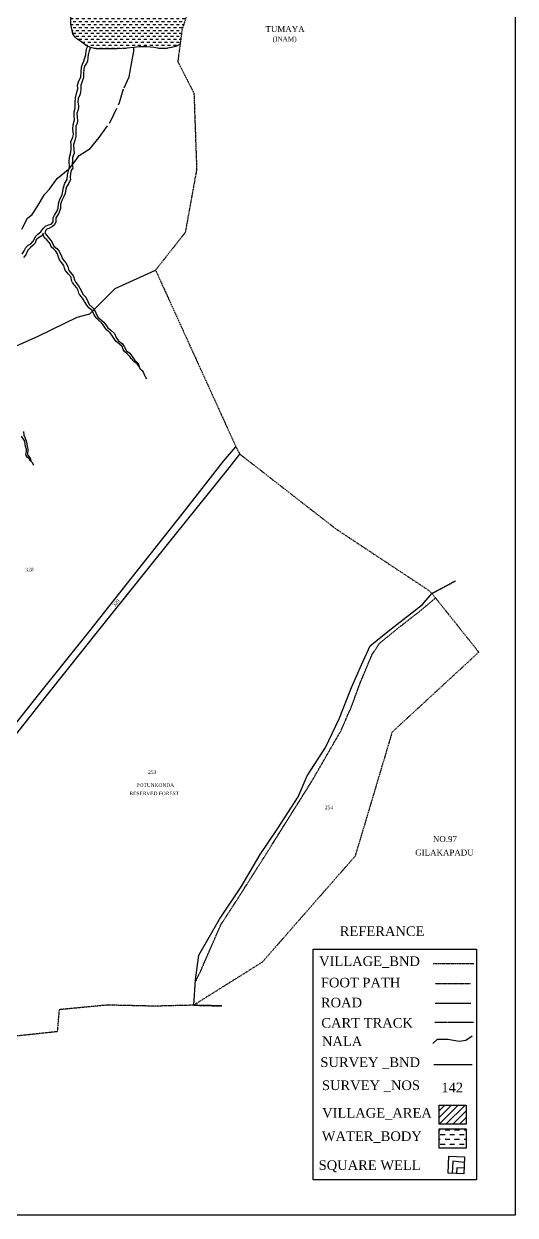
# Model space of a CAD drawing. Header units: millimetres. Extents: x 518 to 1579, y -940 to 848.
# Drawn here: x 1163 to 1579, y -940 to 68 of the extents above; entities that cross this region are included whole.
import ezdxf

# ---------------------------------------------------------------- set-up
doc = ezdxf.new("R2010")
doc.units = ezdxf.units.MM
doc.header["$MEASUREMENT"] = 0
for name, pattern in [('ACAD_ISO02W100', [15, 12, -3]), ('ACAD_ISO07W100', [3, 0, -3]), ('BORDER', [1.75, 0.5, -0.25, 0.5, -0.25, 0, -0.25])]:
    doc.linetypes.add(name, pattern=pattern)
for name, color, linetype in [('CARTTRACK', 30, 'ACAD_ISO02W100'), ('NALA', 4, 'Continuous'), ('SQUAREWELL', 5, 'Continuous'), ('SURVEY_BND', 7, 'Continuous'), ('SURVEY_NO', 7, 'Continuous'), ('TEXT', 7, 'Continuous'), ('VILLAGE_AREA', 1, 'Continuous'), ('WATER_BODY', 4, 'Continuous')]:
    doc.layers.add(name, color=color, linetype=linetype)
for name, color, linetype, lineweight in [('FOOTPATH', 150, 'ACAD_ISO07W100', 30), ('ROAD', 1, 'Continuous', 25), ('VILL_BOUNDARY', 6, 'BORDER', 30)]:
    doc.layers.add(name, color=color, linetype=linetype, lineweight=lineweight)
doc.styles.get("Standard").update_dxf_attribs({"font": 'TIMES.TTF'})

msp = doc.modelspace()

# ---------------------------------------------------------------- hatches: boundary and pattern name
at = {"layer": 'VILLAGE_AREA'}
h = msp.add_hatch(dxfattribs=at)
h.set_pattern_fill('ANSI31', color=256, scale=32.559513, angle=180, style=0)
h.set_pattern_definition([(225, (-698.0992, -2420.338), (2.8778815, -2.8778815), [])])
h.paths.add_polyline_path([(1515, -847.1), (1515, -863.3), (1537.9, -863.3), (1537.9, -847.1)])
at = {"layer": 'WATER_BODY'}
h = msp.add_hatch(dxfattribs=at)
h.set_pattern_fill('DASH', color=256, scale=20, style=0)
h.paths.add_polyline_path([(1309.9, 129.6), (1307.4, 135), (1301.9, 141.9), (1298.9, 146.9), (1295, 155), (1289.4, 160.2), (1277.3, 165.5), (1268.4, 170.7), (1263.5, 173.6), (1253.1, 175.5), (1247.3, 173.8), (1240.7, 169.7), (1235.2, 162), (1227.7, 150.7), (1222.7, 140.7), (1217.2, 129), (1213.6, 119.5), (1209.6, 106.9), (1206.3, 96.9), (1204.5, 87.4), (1203.2, 78.5), (1203.1, 67.7), (1204.7, 59.7), (1206.5, 56.9), (1208.1, 55.4), (1211.5, 53.1), (1216, 49.7), (1219.8, 48.1), (1224.6, 46.8), (1230.2, 46.8), (1242.5, 46.8), (1250.7, 47.5), (1256.6, 47.9), (1261.1, 48.7), (1264.1, 48.7), (1267.5, 48.6), (1273.8, 48.1), (1278.2, 47.2), (1283.4, 47.1), (1288.4, 47.9), (1292.5, 49.1), (1295.7, 50.8), (1297.3, 63.1), (1305.5, 87.9), (1304.7, 92.5), (1304.9, 98.3), (1305.4, 104.2), (1308.6, 112.3), (1310.7, 119.8), (1311.2, 124.8)])
h.paths.add_polyline_path([(1171.1, 129.6), (1169.5, 130.9), (1168.8, 129.4), (1167, 125.5), (1167.4, 122.2), (1168.1, 120.6), (1169.2, 118.7), (1171.9, 117.5), (1175.1, 116.8), (1178, 115.6), (1180.5, 114.4), (1183.1, 112.5), (1185.9, 109.9), (1187.9, 109), (1190.5, 109.5), (1190.8, 110.5), (1191.4, 111.5), (1191.4, 112.8), (1183.6, 119)])
h.paths.add_polyline_path([(1185.5, 130), (1183.3, 132.6), (1179.2, 135.5), (1175.5, 135.3), (1173.4, 134.5), (1170.1, 132.3), (1169.5, 130.9), (1171.1, 129.6), (1183.6, 119), (1191.4, 112.8), (1191.4, 113.5), (1190.8, 115.2), (1189.6, 117.8), (1188.2, 120.6), (1186.7, 127.1)])
h.paths.add_polyline_path([(1238.2, 106.5), (1274.9, 106.5), (1274.9, 112.5), (1238.2, 112.5)], flags=24)
h.paths.add_polyline_path([(1179, 123.2), (1187.1, 123.2), (1187.1, 127.6), (1179, 127.6)], flags=24)
h = msp.add_hatch(dxfattribs=at)
h.set_pattern_fill('DASH', color=256, scale=32.559513, angle=180, style=0)
h.set_pattern_definition([(180, (-698.0992, -2406.6803), (-4.069939, -4.069939), [4.069939, -4.069939])])
h.paths.add_polyline_path([(1515, -867.3), (1515, -883.5), (1537.9, -883.5), (1537.9, -867.3)])

# ---------------------------------------------------------------- linework, layer by layer
at = {"lineweight": 30}
msp.add_lwpolyline([(517.7, 848.1), (1579.5, 848.1), (1579.5, -940.3), (517.7, -940.3)], close=True, dxfattribs=at)
msp.add_lwpolyline([(1408.4, -715.1), (1546.6, -715.1), (1546.6, -910.4), (1408.4, -910.4)], close=True)
at = {"layer": 'CARTTRACK'}
msp.add_lwpolyline([(1161.5, -105.7), (1166.4, -96.4), (1170.4, -93.3), (1174.7, -86.8), (1180.9, -76.5), (1185.1, -72), (1191.5, -62.9), (1201.7, -54.7), (1206.7, -48.3), (1210.3, -43.4), (1219.5, -37.4), (1227.1, -28.2), (1237.1, -14.2), (1244.4, 1.4), (1248.2, 14), (1252.4, 23.3), (1254.5, 34.2), (1256.6, 44.9), (1256.6, 47.9)], dxfattribs=at)
at = {"layer": 'CARTTRACK', "ltscale": 0.1}
msp.add_lwpolyline([(1511.5, -777), (1544.4, -777)], dxfattribs=at)
at = {"layer": 'FOOTPATH', "ltscale": 0.002}
msp.add_lwpolyline([(1308.6, -742.9), (1313.5, -732.8), (1330.3, -694.3), (1341, -677.9), (1366.9, -637.3), (1388.2, -603.3), (1407, -573.4), (1431.9, -530.4), (1441, -509.5), (1448.2, -489.8), (1458.2, -466), (1464.6, -456.2), (1482.4, -441.7), (1498.1, -429.6), (1512, -417.9)], dxfattribs=at)
at = {"layer": 'FOOTPATH', "ltscale": 0.01}
msp.add_lwpolyline([(1511.6, -744.1), (1541.8, -744.1)], dxfattribs=at)
at = {"layer": 'NALA'}
for points in [[(1161.9, -126.8), (1163.6, -124.2), (1164.9, -121.4), (1166.9, -119.2), (1169.4, -118.2), (1171.1, -115.9), (1173.5, -111.7), (1175.3, -110.1), (1177.7, -107.9), (1179.7, -105.1), (1181.7, -103.2), (1184.2, -102.2), (1186.6, -101.5), (1188.1, -99.6), (1188.1, -96.2), (1189.4, -93.8), (1191.4, -90.8), (1192.5, -88), (1192.7, -84.3), (1193.9, -80.4), (1195.9, -76.7), (1196.3, -73.5), (1197, -70.4), (1198.1, -66.9), (1200.1, -63.6), (1200.4, -59.7), (1201.3, -56.5), (1202.1, -52.9), (1201.8, -48.4), (1202, -45), (1202.8, -42.1), (1203.4, -38.2), (1203.3, -34.5), (1203.1, -31.7), (1204.9, -27.9), (1205.4, -25.6), (1204.8, -20.8), (1205.1, -17.4), (1206.3, -13.2), (1206, -9.8), (1206, -6.5), (1206.8, -3.4), (1206.9, 1.3), (1207, 5.5), (1208.3, 10.3), (1209, 13.1), (1208.7, 16.1), (1209.8, 19.8), (1211.5, 22.9), (1212, 27.2), (1212.1, 31.5), (1213, 33.9), (1214.1, 36.4), (1214.8, 38.4), (1215.8, 41.7), (1216, 45.2), (1216.6, 47.5), (1217.5, 49.1)], [(1219.8, 48.1), (1218.6, 45.3), (1217.9, 41.9), (1217.5, 39.5), (1217.2, 36.2), (1216.1, 34.1), (1214.7, 32.1), (1214.2, 30), (1214, 25.4), (1213.9, 22.7), (1212.4, 18.5), (1211.5, 16.1), (1211.6, 13), (1211.3, 9.5), (1210.5, 7.2), (1209.3, 5), (1209.2, 1.6), (1209.6, -1.5), (1209.5, -2.9), (1209, -5.4), (1208.3, -7.7), (1208.6, -11.2), (1208.8, -13.9), (1208.4, -16.2), (1207.4, -18.7), (1207.3, -21.2), (1207.4, -24.5), (1207.3, -26.9), (1206.5, -30.8), (1205.5, -34.2), (1205.6, -38.9), (1205.9, -41.4), (1204.5, -45.1), (1204.5, -47.7), (1204.3, -50.8), (1204.7, -54), (1203.8, -55.5), (1202.8, -58.4), (1202.6, -62), (1202.8, -63.8), (1201.4, -66.7), (1199.5, -69.9), (1198.8, -71.8), (1198.3, -75.6), (1197.2, -78.2), (1195.4, -81.4), (1194.4, -85), (1194.4, -88.2), (1193.3, -91.5), (1192.8, -92.7), (1190.5, -96.3), (1190.5, -99.6), (1189.2, -102), (1187.5, -103.5), (1184.6, -105.1), (1182.8, -105.7), (1181.9, -106.6), (1181.2, -108.8), (1182.5, -110.7), (1185.4, -114.1), (1187, -116.6), (1188.8, -120.2), (1191.4, -122.2), (1193.3, -124.4), (1195.1, -128.5), (1196, -131), (1198.9, -134.2), (1200.6, -137.4), (1201.5, -140.6), (1204.5, -144.3), (1205.5, -145.8), (1206.3, -148.7), (1207.3, -150.9), (1209.6, -153.8), (1211.9, -157.8), (1213.4, -160.9), (1215.7, -163.2), (1217.5, -166.9), (1218.7, -169.6), (1221.4, -172.1), (1222.9, -173.4), (1224.3, -176.7), (1226, -180.2), (1231.1, -184.4), (1232.7, -186.6), (1234.4, -189.2), (1236.7, -191), (1240.1, -194.1), (1241.5, -197.4), (1243.4, -200.2), (1246.9, -202.9), (1248.2, -205), (1250.4, -208.8), (1253.1, -210.8), (1254.6, -212.8), (1257.4, -217), (1259.8, -219), (1261.1, -222.1), (1259.2, -219.8), (1256.5, -217.8), (1254.3, -215.1), (1253.1, -213.4), (1250.9, -211.3), (1248.5, -209.4), (1247.4, -207.6), (1246.5, -205.2), (1244.4, -203), (1241.5, -200.7), (1240, -198.8), (1238.5, -196.2), (1236.5, -193.5), (1233.5, -191.1), (1231.8, -189.1), (1230.4, -186.7), (1229, -185.1), (1226.6, -182.7), (1224.7, -180.9), (1222.9, -178.3), (1221.2, -174.5), (1218.5, -172.2), (1216.7, -170.2), (1214.8, -167), (1213.6, -165), (1212.2, -163.1), (1210.6, -161.1), (1209.8, -160), (1209.4, -157.6), (1208.2, -155.5), (1206.3, -153.1), (1204.5, -150.9), (1203.8, -149.1), (1203.5, -146.5), (1200.9, -143.5), (1198.4, -140.5), (1197.9, -138.9), (1197.3, -136.5), (1195.2, -134.1), (1193.6, -131.7), (1192.4, -128.6), (1191.9, -126.6), (1190.4, -124.5), (1188.7, -122.7), (1186.5, -120.7), (1185.6, -118.3), (1184.7, -116.9), (1182.8, -114.9), (1180.9, -113.1), (1179.9, -111.2), (1179.6, -109.1), (1178.5, -111.4), (1175.8, -113.1), (1173.9, -114.8), (1173, -117.5), (1171.2, -119.4), (1168.9, -121.3), (1166.8, -123.5), (1165, -127.4), (1163, -129.6)], [(1267.6, -232.8), (1266.5, -230.6), (1265.6, -229), (1264.8, -226.8), (1264.1, -226), (1263.2, -225.3), (1262.3, -224.5), (1261.6, -223.4), (1261.1, -222.1)], [(1163, -276.9), (1163.4, -280.2), (1164.5, -282.7), (1165.7, -285.7), (1166.1, -289.7), (1166.8, -291.9), (1166.6, -294.3), (1166.2, -296.2), (1167.5, -298.2), (1169, -300.2), (1169.3, -301.8), (1168.8, -302.1), (1168.5, -301.3), (1167.9, -300.1), (1166.3, -298.9), (1165.2, -297.4), (1165, -296.1), (1165.6, -293.9), (1165.6, -292.1), (1164.8, -289.8), (1164.5, -287.6), (1164.1, -285.3), (1161.3, -281)], [(1171.8, -305.5), (1171.3, -304.6), (1171, -303.9), (1170.7, -303.5), (1170.2, -303), (1169.7, -302.6), (1169.3, -302.2), (1169.2, -301.9)], [(1509.8, -794.9), (1513.8, -791.3), (1522.4, -791.3), (1522.4, -791.3), (1531.9, -793.1), (1531.9, -793.1), (1537.7, -792.2), (1543.1, -788.6)]]:
    msp.add_lwpolyline(points, dxfattribs=at)
at = {"layer": 'ROAD', "ltscale": 0.01}
msp.add_lwpolyline([(1511.6, -761), (1541.8, -761)], dxfattribs=at)
at = {"layer": 'SQUAREWELL'}
for points in [[(1523, -890.3), (1536.4, -890.9), (1536.1, -905.4), (1522.7, -904.7), (1523.4, -890.3)], [(1536.3, -895.8), (1526.6, -894.6), (1526.1, -904.9)], [(1536.2, -900.4), (1530, -900.3), (1529.7, -905.1)]]:
    msp.add_lwpolyline(points, dxfattribs=at)
at = {"layer": 'SURVEY_BND'}
for points in [[(1135.9, -213.8), (1175.6, -196.2), (1208.5, -180.1), (1219.2, -177.5), (1240.7, -156.1), (1274.9, -140.4)], [(1134, -552.5), (1175.8, -500), (1219.1, -445.8), (1258.6, -396.2), (1299.4, -344.3), (1332.4, -302.1), (1342.9, -289.9)], [(1139, -555.6), (1183.6, -499.3), (1228, -443.7), (1291.9, -364.2), (1337.3, -307.9), (1346.3, -296.2)], [(1307.2, -762.6), (1308.7, -741), (1311.5, -720.3), (1329, -689.8), (1347.5, -662.4), (1363.4, -634.9), (1378.1, -613.4), (1395.6, -586.3), (1403.4, -568.4), (1418.7, -544.4), (1430.5, -520.2), (1440.7, -493.6), (1449.4, -474.5), (1456.7, -458.3), (1474.5, -443.9), (1501.1, -423.4), (1509, -414.1)], [(1510.6, -812.9), (1543, -812.9)]]:
    msp.add_lwpolyline(points, dxfattribs=at)
at = {"layer": 'VILL_BOUNDARY'}
for points in [[(1316.8, 121.7), (1297.3, 63.1), (1293.7, 36), (1307.4, 9.2), (1309.7, -55.2), (1300, -108.6), (1274.9, -140.4), (1343.1, -290.3), (1346.3, -296.2), (1427.8, -359.6), (1506, -411.3), (1509, -414.1), (1529, -403.5), (1509, -414.1), (1548.6, -463.8), (1475.2, -531.5), (1443.9, -636.4), (1365.3, -726.1), (1307.2, -762.6), (1331.1, -763.2), (1307.2, -762.6), (1274, -763.4), (1234, -762.5), (1193.2, -766.4), (1191.6, -785), (1152.5, -789.2)], [(1509.9, -727.4), (1544.5, -727.4)]]:
    msp.add_lwpolyline(points, dxfattribs=at)
at = {"layer": 'VILLAGE_AREA'}
msp.add_lwpolyline([(1515, -847.1), (1537.9, -847.1), (1537.9, -863.3), (1515, -863.3)], close=True, dxfattribs=at)
at = {"layer": 'WATER_BODY'}
msp.add_lwpolyline([(1295.7, 50.8), (1292.5, 49.1), (1288.4, 47.9), (1283.4, 47.1), (1278.2, 47.2), (1273.8, 48.1), (1267.5, 48.6), (1264.1, 48.7), (1261.1, 48.7), (1256.6, 47.9), (1250.7, 47.5), (1242.5, 46.8), (1230.2, 46.8), (1224.6, 46.8), (1219.8, 48.1), (1216, 49.7), (1211.5, 53.1), (1208.1, 55.4), (1206.5, 56.9), (1204.7, 59.7), (1203.1, 67.7), (1203.2, 78.5)], dxfattribs=at)
msp.add_lwpolyline([(1515, -867.3), (1537.9, -867.3), (1537.9, -883.5), (1515, -883.5)], close=True, dxfattribs=at)

# ---------------------------------------------------------------- texts
msp.add_text('REFERANCE', height=8.14).set_placement((1430.9, -704))
at = {"layer": 'CARTTRACK'}
msp.add_text('CART TRACK', height=8.14, dxfattribs=at).set_placement((1415.3, -781.6))
at = {"layer": 'FOOTPATH'}
msp.add_text('FOOT PATH', height=8.14, dxfattribs=at).set_placement((1414.9, -747.5))
at = {"layer": 'NALA'}
msp.add_text('NALA', height=8.14, dxfattribs=at).set_placement((1415.8, -797.2))
at = {"layer": 'ROAD'}
msp.add_text('ROAD', height=8.14, dxfattribs=at).set_placement((1414.9, -764.4))
at = {"layer": 'SQUAREWELL'}
msp.add_text('SQUARE WELL', height=8.14, dxfattribs=at).set_placement((1413, -902))
at = {"layer": 'SURVEY_BND'}
for s, height, p in [('TUMAYA', 5, (1368, 61.1)), ('(INAM)', 4, (1374, 53.2)), ('328', 3, (1164.7, -395.4)), ('253', 3, (1268.6, -566.8)), ('POTUNKONDA', 3, (1258.8, -577.8)), ('RESERVED FOREST', 3, (1252.8, -584.8)), ('254', 3, (1418.3, -596.7)), ('NO.97', 5, (1509.8, -624.4)), ('GILAKAPADU', 5, (1494.8, -635.9))]:
    msp.add_text(s, height=height, dxfattribs=at).set_placement(p)
msp.add_text('329', height=3, rotation=51.138, dxfattribs=at).set_placement((1240.5, -425.8))
at = {"layer": 'SURVEY_NO'}
msp.add_text('142', height=8.14, dxfattribs=at).set_placement((1516.9, -836.3))
at = {"layer": 'TEXT'}
for s, p in [('SURVEY _BND', (1414.5, -814.9)), ('SURVEY _NOS', (1415.8, -834.4))]:
    msp.add_text(s, height=8.14, dxfattribs=at).set_placement(p)
at = {"layer": 'VILL_BOUNDARY'}
msp.add_text('VILLAGE_BND', height=8.14, dxfattribs=at).set_placement((1413.4, -729.4))
at = {"layer": 'VILLAGE_AREA'}
msp.add_text('VILLAGE_AREA', height=8.14, dxfattribs=at).set_placement((1416, -857.8))
at = {"layer": 'WATER_BODY'}
msp.add_text('WATER_BODY', height=8.14, dxfattribs=at).set_placement((1415.7, -877.5))

doc.saveas('drawing.dxf')
